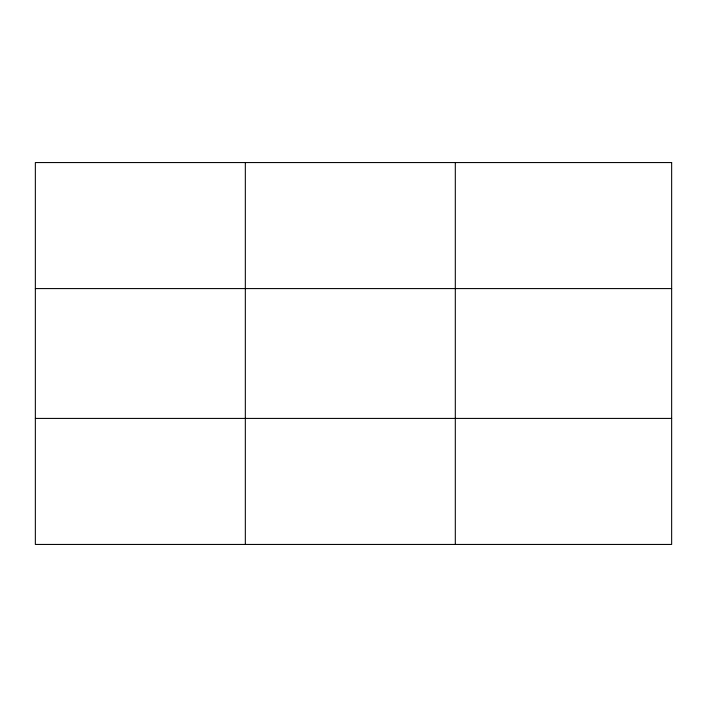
<?xml version="1.0" encoding="UTF-8"?>
<svg xmlns="http://www.w3.org/2000/svg" width="707" height="707" viewBox="0 0 707 707"><rect width="100%" height="100%" fill="white"/><g stroke="black" fill="none" stroke-linecap="round" stroke-linejoin="round"><path stroke-width="1.06" d="M245.329 544.443L245.329 162.557M455.308 544.443L455.308 162.557M35.35 288.58L671.65 288.58M35.35 418.42L671.65 418.42M671.65 162.557L671.65 544.443L35.35 544.443L35.35 162.557L671.65 162.557"/></g></svg>
